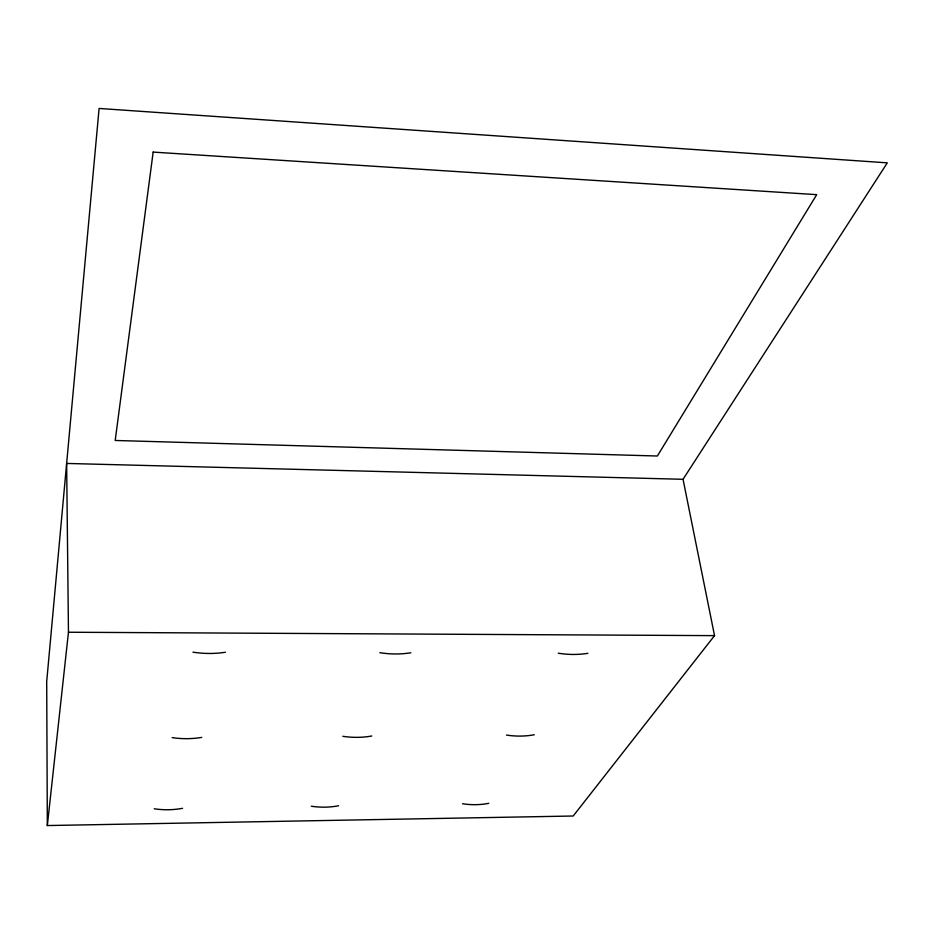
<?xml version="1.0" encoding="UTF-8"?>
<svg xmlns="http://www.w3.org/2000/svg" width="934" height="934" viewBox="0 0 934 934"><rect width="100%" height="100%" fill="white"/><g stroke="black" fill="none" stroke-linecap="round" stroke-linejoin="round"><path stroke-width="1.4" d="M47.33 825.551L68.462 632.236L66.641 463.439L683.046 479.294L887.3 162.855L99.097 108.449L46.7 681.528L47.33 825.551L573.196 816.012L714.533 635.634L683.046 479.294M68.462 632.236L714.533 635.634M201.767 737.393A85.379 76.249 10.8 0 1 172.148 737.615M225.456 652.247A93.669 81.2 12.5 0 1 192.976 652.154M371.802 735.992A83.196 73.541 22.5 0 1 342.836 736.307M410.832 652.784A91.112 77.977 22.5 0 1 379.823 652.691M534.306 734.754A81.83 70.365 30.7 0 1 506.52 735.07M587.895 653.298A89.43 74.323 29.8 0 1 558.275 653.205M488.774 803.322A75.42 66.664 31.9 0 1 462.517 803.742M338.598 805.762A76.553 69.466 22.5 0 1 311.326 806.217M182.55 808.319A78.456 71.766 8.8 0 1 154.203 808.774M153.164 152.102L115.197 440.474L657.361 456.014L816.713 194.657L153.164 152.102"/></g></svg>
